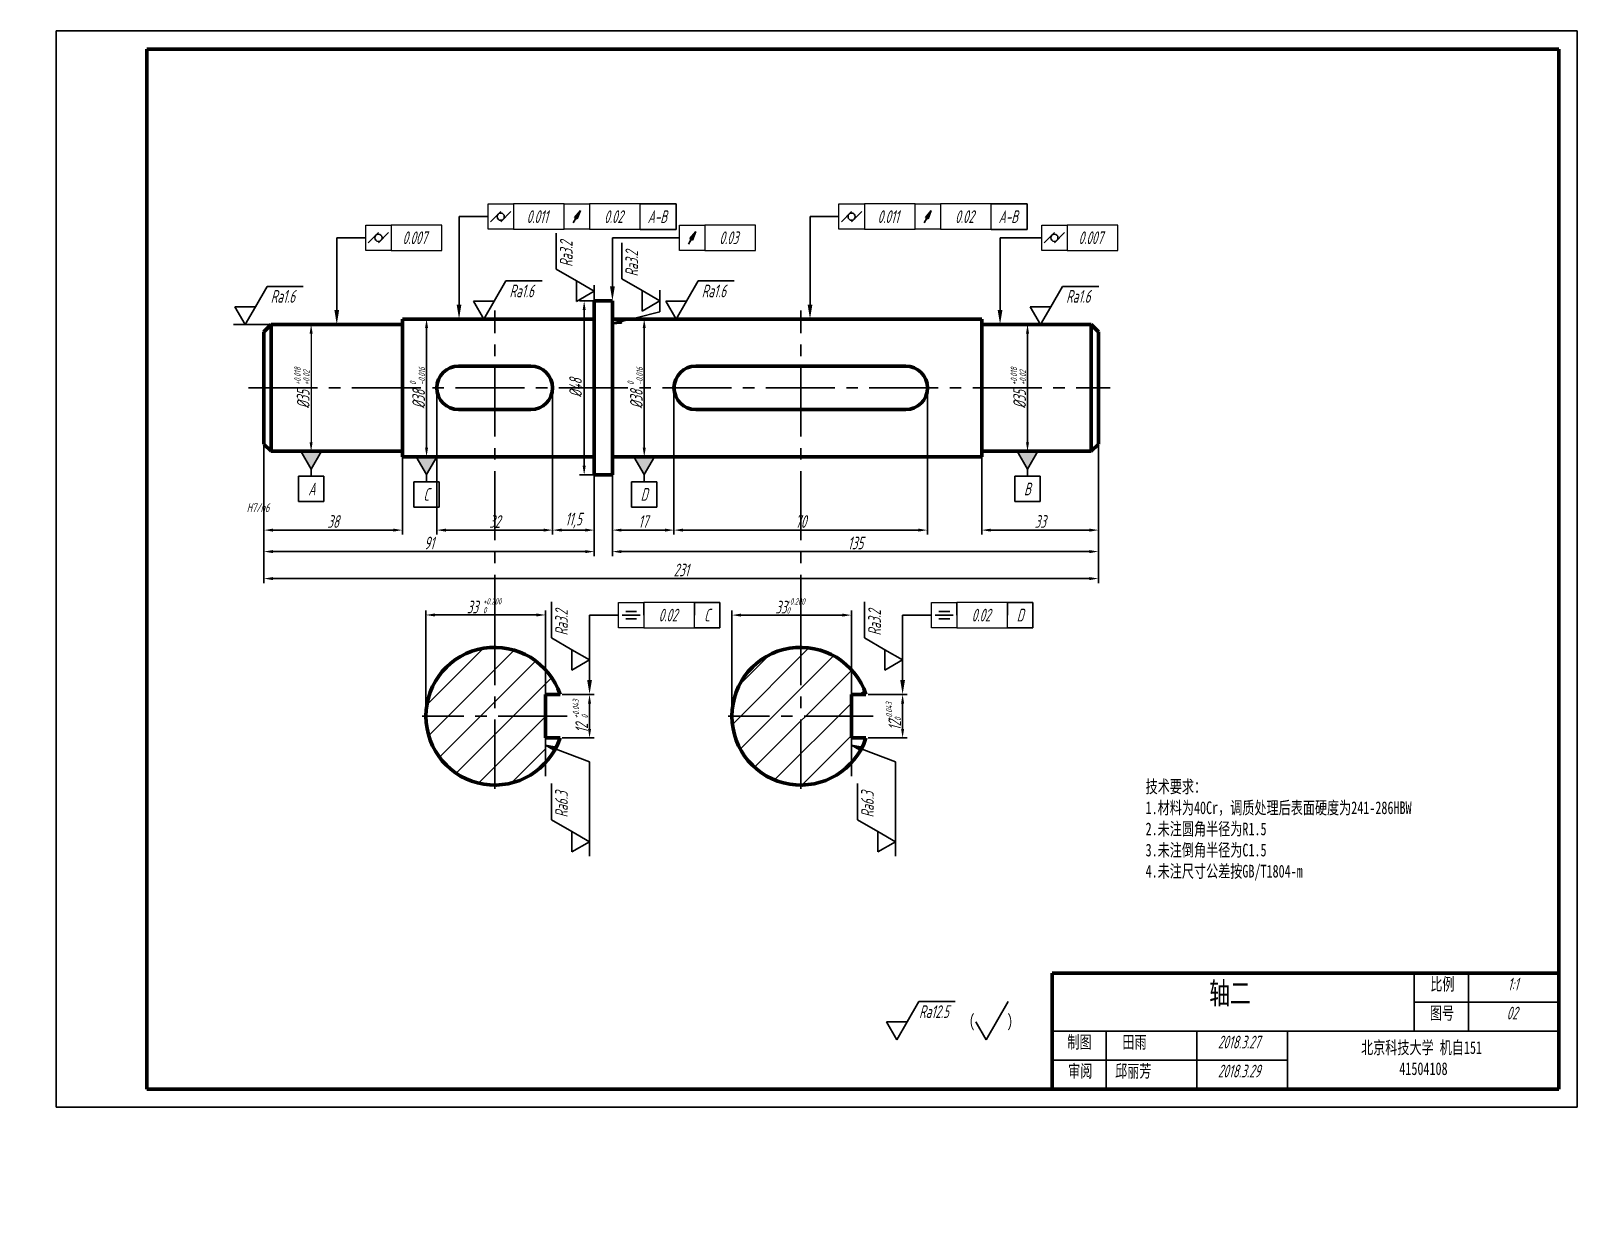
# Model space of a CAD drawing. Header units: millimetres. Extents: x 0 to 4732, y -441 to 1125.
# Drawn here: x 1918.9 to 2345.9, y 672.5 to 1002.3 of the extents above; entities that cross this region are included whole.
import ezdxf
from ezdxf import colors
from ezdxf.entities.mleader import LeaderData, LeaderLine
from ezdxf.math import Vec2, Vec3

# ---------------------------------------------------------------- set-up
doc = ezdxf.new("R2010")
doc.units = ezdxf.units.MM
doc.linetypes.add('CENTER2', pattern=[28.575, 19.05, -3.175, 3.175, -3.175])
for name, color, linetype, lineweight in [('0粗实线', 7, 'Continuous', 70), ('0细实线', 7, 'Continuous', 35), ('中心线', 1, 'CENTER2', 35), ('剖面线', 7, 'Continuous', 35), ('标注', 6, 'Continuous', 35), ('粗实线', 7, 'Continuous', 70), ('细实线', 7, 'Continuous', 35)]:
    doc.layers.add(name, color=color, linetype=linetype, lineweight=lineweight)
doc.layers.add('1剖面线', color=7, linetype='Continuous')
doc.styles.get("Standard").update_dxf_attribs({"font": 'arial.ttf'})
doc.styles.add('数字', font='isocp.shx', dxfattribs={"width": 0.7, "oblique": 15, "height": 3.5})
doc.styles.add('汉字', font='simfang.ttf', dxfattribs={"width": 0.7, "height": 3.5})
doc.dimstyles.new('ISO-25', dxfattribs={"dimtxt": 2.5, "dimasz": 2.5, "dimexe": 1.25, "dimexo": 0.625, "dimtad": 1, "dimtxsty": 'Standard', "dimcen": 2.5, "dimadec": 0, "dimazin": 0, "dimtfac": 1, "dimtmove": 0, "dimatfit": 3, "dimfxl": 1, "dimarcsym": 0})
doc.dimstyles.new('数字标注', dxfattribs={"dimtxt": 3.5, "dimasz": 2.5, "dimexe": 1.25, "dimexo": 0.625, "dimtad": 1, "dimtxsty": '数字', "dimcen": 2.5, "dimadec": 0, "dimazin": 0, "dimtfac": 1, "dimtmove": 0, "dimatfit": 3, "dimfxl": 1, "dimlwd": 35, "dimlwe": 35, "dimarcsym": 0})
pattern_1 = [(45, (-9.3667, 0), (-4.490128, 4.490128), [])]

# ---------------------------------------------------------------- blocks, each defined once
blk = doc.blocks.new('*D2')
at = {"layer": 'Defpoints', "color": 0, "transparency": 16777216}
for p in [(1985.27, 921.3), (1985.27, 886.3), (1996.32, 886.3)]:
    blk.add_point(p, dxfattribs=at)
at = {"layer": '标注', "color": 0, "lineweight": -2, "transparency": 16777216}
for p, q in [((1985.9, 921.3), (1997.57, 921.3)), ((1996.32, 918.8), (1996.32, 888.8)), ((1985.9, 886.3), (1997.57, 886.3))]:
    blk.add_line(p, q, dxfattribs=at)
at = {"layer": '标注', "color": 0, "transparency": 16777216}
for points in [[(1995.9, 918.8), (1996.73, 918.8), (1996.32, 921.3)], [(1995.9, 888.8), (1996.73, 888.8), (1996.32, 886.3)]]:
    blk.add_solid(points, dxfattribs=at)
at = {"layer": '标注', "color": 0, "transparency": 16777216, "insert": (1993.78, 903.8), "char_height": 3.5, "attachment_point": 5, "rotation": 90, "style": '数字'}
blk.add_mtext('%%C35 {\\H0.5x;\\S+0.018^ +0.02;}', dxfattribs=at)
blk = doc.blocks.new('*D3')
at = {"layer": 'Defpoints', "color": 0, "transparency": 16777216}
for p in [(2021.52, 922.8), (2021.52, 884.8), (2028.19, 884.8)]:
    blk.add_point(p, dxfattribs=at)
at = {"layer": '标注', "color": 0, "linetype": 'Continuous', "lineweight": 35, "transparency": 16777216}
for p, q in [((2022.15, 922.8), (2029.44, 922.8)), ((2028.19, 920.3), (2028.19, 887.3)), ((2022.15, 884.8), (2029.44, 884.8))]:
    blk.add_line(p, q, dxfattribs=at)
at = {"layer": '标注', "color": 0, "transparency": 16777216}
for points in [[(2027.78, 920.3), (2028.61, 920.3), (2028.19, 922.8)], [(2027.78, 887.3), (2028.61, 887.3), (2028.19, 884.8)]]:
    blk.add_solid(points, dxfattribs=at)
at = {"layer": '标注', "color": 0, "transparency": 16777216, "insert": (2025.66, 903.8), "char_height": 3.5, "attachment_point": 5, "rotation": 90, "style": '数字'}
blk.add_mtext('%%C38 {\\H0.5x;\\S0^ -0.016;}', dxfattribs=at)
blk = doc.blocks.new('*D4')
at = {"layer": 'Defpoints', "color": 0, "transparency": 16777216}
for p in [(2077.02, 927.8), (2071.72, 879.8), (2077.02, 879.8)]:
    blk.add_point(p, dxfattribs=at)
at = {"layer": '标注', "color": 0, "linetype": 'Continuous', "lineweight": 35, "transparency": 16777216}
for p, q in [((2076.4, 927.8), (2070.47, 927.8)), ((2071.72, 925.3), (2071.72, 882.3)), ((2076.4, 879.8), (2070.47, 879.8))]:
    blk.add_line(p, q, dxfattribs=at)
at = {"layer": '标注', "color": 0, "transparency": 16777216}
for points in [[(2071.3, 925.3), (2072.14, 925.3), (2071.72, 927.8)], [(2071.3, 882.3), (2072.14, 882.3), (2071.72, 879.8)]]:
    blk.add_solid(points, dxfattribs=at)
at = {"layer": '标注', "color": 0, "transparency": 16777216, "insert": (2069.34, 903.8), "char_height": 3.5, "attachment_point": 5, "rotation": 90, "style": '数字'}
blk.add_mtext('%%C48', dxfattribs=at)
blk = doc.blocks.new('*D5')
at = {"layer": 'Defpoints', "color": 0, "transparency": 16777216}
for p in [(2088.31, 922.8), (2088.31, 884.8), (2088.31, 884.8)]:
    blk.add_point(p, dxfattribs=at)
at = {"layer": '标注', "color": 0, "linetype": 'Continuous', "lineweight": 35, "transparency": 16777216}
for p, q in [((2087.69, 922.8), (2087.06, 922.8)), ((2088.31, 920.3), (2088.31, 887.3)), ((2087.69, 884.8), (2087.06, 884.8))]:
    blk.add_line(p, q, dxfattribs=at)
at = {"layer": '标注', "color": 0, "transparency": 16777216}
for points in [[(2087.89, 920.3), (2088.73, 920.3), (2088.31, 922.8)], [(2087.89, 887.3), (2088.73, 887.3), (2088.31, 884.8)]]:
    blk.add_solid(points, dxfattribs=at)
at = {"layer": '标注', "color": 0, "transparency": 16777216, "insert": (2085.78, 903.8), "char_height": 3.5, "attachment_point": 5, "rotation": 90, "style": '数字'}
blk.add_mtext('%%C38 {\\H0.5x;\\S0^ -0.016;}', dxfattribs=at)
blk = doc.blocks.new('*D6')
at = {"layer": 'Defpoints', "color": 0, "transparency": 16777216}
for p in [(2194.15, 921.3), (2194.15, 886.3), (2194.15, 886.3)]:
    blk.add_point(p, dxfattribs=at)
at = {"layer": '标注', "color": 0, "linetype": 'Continuous', "lineweight": 35, "transparency": 16777216}
for p, q in [((2193.53, 921.3), (2192.9, 921.3)), ((2194.15, 918.8), (2194.15, 888.8)), ((2193.53, 886.3), (2192.9, 886.3))]:
    blk.add_line(p, q, dxfattribs=at)
at = {"layer": '标注', "color": 0, "transparency": 16777216}
for points in [[(2193.74, 918.8), (2194.57, 918.8), (2194.15, 921.3)], [(2193.74, 888.8), (2194.57, 888.8), (2194.15, 886.3)]]:
    blk.add_solid(points, dxfattribs=at)
at = {"layer": '标注', "color": 0, "transparency": 16777216, "insert": (2191.62, 903.8), "char_height": 3.5, "attachment_point": 5, "rotation": 90, "style": '数字'}
blk.add_mtext('%%C35 {\\H0.5x;\\S+0.018^ +0.02;}', dxfattribs=at)
blk = doc.blocks.new('*D7')
at = {"layer": 'Defpoints', "color": 0, "transparency": 16777216}
for p in [(1983.27, 888.3), (2074.52, 888.3), (2074.52, 858.62)]:
    blk.add_point(p, dxfattribs=at)
at = {"layer": '标注', "color": 0, "linetype": 'Continuous', "lineweight": 35, "transparency": 16777216}
for p, q in [((1983.27, 887.68), (1983.27, 857.37)), ((2074.52, 887.68), (2074.52, 857.37)), ((1985.77, 858.62), (2072.02, 858.62))]:
    blk.add_line(p, q, dxfattribs=at)
at = {"layer": '标注', "color": 0, "transparency": 16777216}
for points in [[(1985.77, 859.04), (1985.77, 858.2), (1983.27, 858.62)], [(2072.02, 859.04), (2072.02, 858.2), (2074.52, 858.62)]]:
    blk.add_solid(points, dxfattribs=at)
at = {"layer": '标注', "color": 0, "transparency": 16777216, "insert": (2028.9, 860.99), "char_height": 3.5, "attachment_point": 5, "style": '数字'}
blk.add_mtext('91', dxfattribs=at)
blk = doc.blocks.new('*D8')
at = {"layer": 'Defpoints', "color": 0, "transparency": 16777216}
for p in [(1983.27, 888.3), (2021.52, 888.3), (2021.52, 864.55)]:
    blk.add_point(p, dxfattribs=at)
at = {"layer": '标注', "color": 0, "linetype": 'Continuous', "lineweight": 35, "transparency": 16777216}
for p, q in [((1983.27, 887.68), (1983.27, 863.3)), ((2021.52, 887.68), (2021.52, 863.3)), ((1985.77, 864.55), (2019.02, 864.55))]:
    blk.add_line(p, q, dxfattribs=at)
at = {"layer": '标注', "color": 0, "transparency": 16777216}
for points in [[(1985.77, 864.96), (1985.77, 864.13), (1983.27, 864.55)], [(2019.02, 864.96), (2019.02, 864.13), (2021.52, 864.55)]]:
    blk.add_solid(points, dxfattribs=at)
at = {"layer": '标注', "color": 0, "transparency": 16777216, "insert": (2002.4, 866.92), "char_height": 3.5, "attachment_point": 5, "style": '数字'}
blk.add_mtext('38', dxfattribs=at)
blk = doc.blocks.new('*D9')
at = {"layer": 'Defpoints', "color": 0, "transparency": 16777216}
for p in [(2079.52, 888.3), (2213.77, 888.3), (2079.52, 858.62)]:
    blk.add_point(p, dxfattribs=at)
at = {"layer": '标注', "color": 0, "linetype": 'Continuous', "lineweight": 35, "transparency": 16777216}
for p, q in [((2079.52, 887.68), (2079.52, 857.37)), ((2213.77, 887.68), (2213.77, 857.37)), ((2211.27, 858.62), (2082.02, 858.62))]:
    blk.add_line(p, q, dxfattribs=at)
at = {"layer": '标注', "color": 0, "transparency": 16777216}
for points in [[(2082.02, 859.04), (2082.02, 858.2), (2079.52, 858.62)], [(2211.27, 859.04), (2211.27, 858.2), (2213.77, 858.62)]]:
    blk.add_solid(points, dxfattribs=at)
at = {"layer": '标注', "color": 0, "transparency": 16777216, "insert": (2146.65, 860.99), "char_height": 3.5, "attachment_point": 5, "style": '数字'}
blk.add_mtext('135', dxfattribs=at)
blk = doc.blocks.new('*D10')
at = {"layer": 'Defpoints', "color": 0, "transparency": 16777216}
for p in [(2181.52, 888.3), (2213.77, 888.3), (2181.52, 864.55)]:
    blk.add_point(p, dxfattribs=at)
at = {"layer": '标注', "color": 0, "linetype": 'Continuous', "lineweight": 35, "transparency": 16777216}
for p, q in [((2181.52, 887.68), (2181.52, 863.3)), ((2213.77, 887.68), (2213.77, 863.3)), ((2211.27, 864.55), (2184.02, 864.55))]:
    blk.add_line(p, q, dxfattribs=at)
at = {"layer": '标注', "color": 0, "transparency": 16777216}
for points in [[(2184.02, 864.96), (2184.02, 864.13), (2181.52, 864.55)], [(2211.27, 864.96), (2211.27, 864.13), (2213.77, 864.55)]]:
    blk.add_solid(points, dxfattribs=at)
at = {"layer": '标注', "color": 0, "transparency": 16777216, "insert": (2197.65, 866.92), "char_height": 3.5, "attachment_point": 5, "style": '数字'}
blk.add_mtext('33', dxfattribs=at)
blk = doc.blocks.new('*D11')
at = {"layer": 'Defpoints', "color": 0, "transparency": 16777216}
for p in [(2028.02, 841.13), (2028.02, 813.19), (2061.02, 813.19)]:
    blk.add_point(p, dxfattribs=at)
at = {"layer": '标注', "color": 0, "linetype": 'Continuous', "lineweight": 35, "transparency": 16777216}
for p, q in [((2028.02, 813.82), (2028.02, 842.38)), ((2061.02, 813.82), (2061.02, 842.38)), ((2058.52, 841.13), (2030.52, 841.13))]:
    blk.add_line(p, q, dxfattribs=at)
at = {"layer": '标注', "color": 0, "transparency": 16777216}
for points in [[(2030.52, 841.55), (2030.52, 840.71), (2028.02, 841.13)], [(2058.52, 841.55), (2058.52, 840.71), (2061.02, 841.13)]]:
    blk.add_solid(points, dxfattribs=at)
at = {"layer": '标注', "color": 0, "transparency": 16777216, "insert": (2044.52, 843.67), "char_height": 3.5, "attachment_point": 5, "style": '数字'}
blk.add_mtext('33 {\\H0.5x;\\S+0.200 ^ 0;}', dxfattribs=at)
blk = doc.blocks.new('*D12')
at = {"layer": 'Defpoints', "color": 0, "transparency": 16777216}
for p in [(2065.05, 819.19), (2065.05, 807.19), (2073.21, 807.19)]:
    blk.add_point(p, dxfattribs=at)
at = {"layer": '标注', "color": 0, "linetype": 'Continuous', "lineweight": 35, "transparency": 16777216}
for p, q in [((2065.67, 819.19), (2074.46, 819.19)), ((2073.21, 816.69), (2073.21, 809.69)), ((2065.67, 807.19), (2074.46, 807.19))]:
    blk.add_line(p, q, dxfattribs=at)
at = {"layer": '标注', "color": 0, "transparency": 16777216}
for points in [[(2072.79, 816.69), (2073.62, 816.69), (2073.21, 819.19)], [(2072.79, 809.69), (2073.62, 809.69), (2073.21, 807.19)]]:
    blk.add_solid(points, dxfattribs=at)
at = {"layer": '标注', "color": 0, "transparency": 16777216, "insert": (2070.68, 813.19), "char_height": 3.5, "attachment_point": 5, "rotation": 90, "style": '数字'}
blk.add_mtext('12 {\\H0.5x;\\S+0.043^ 0;}', dxfattribs=at)
blk = doc.blocks.new('*D13')
at = {"layer": 'Defpoints', "color": 0, "transparency": 16777216}
for p in [(2112.52, 841.09), (2112.52, 813.19), (2145.52, 813.19)]:
    blk.add_point(p, dxfattribs=at)
at = {"layer": '标注', "color": 0, "linetype": 'Continuous', "lineweight": 35, "transparency": 16777216}
for p, q in [((2112.52, 813.82), (2112.52, 842.34)), ((2145.52, 813.82), (2145.52, 842.34)), ((2143.02, 841.09), (2115.02, 841.09))]:
    blk.add_line(p, q, dxfattribs=at)
at = {"layer": '标注', "color": 0, "transparency": 16777216}
for points in [[(2115.02, 841.51), (2115.02, 840.68), (2112.52, 841.09)], [(2143.02, 841.51), (2143.02, 840.68), (2145.52, 841.09)]]:
    blk.add_solid(points, dxfattribs=at)
at = {"layer": '标注', "color": 0, "transparency": 16777216, "insert": (2129.02, 843.63), "char_height": 3.5, "attachment_point": 5, "style": '数字'}
blk.add_mtext('33{\\H0.5x;\\S+0.200 ^ 0;}', dxfattribs=at)
blk = doc.blocks.new('*D14')
at = {"layer": 'Defpoints', "color": 0, "transparency": 16777216}
for p in [(2149.55, 819.19), (2149.55, 807.19), (2159.66, 807.19)]:
    blk.add_point(p, dxfattribs=at)
at = {"layer": '标注', "color": 0, "linetype": 'Continuous', "lineweight": 35, "transparency": 16777216}
for p, q in [((2150.17, 819.19), (2160.91, 819.19)), ((2159.66, 816.69), (2159.66, 809.69)), ((2150.17, 807.19), (2160.91, 807.19))]:
    blk.add_line(p, q, dxfattribs=at)
at = {"layer": '标注', "color": 0, "transparency": 16777216}
for points in [[(2159.24, 816.69), (2160.08, 816.69), (2159.66, 819.19)], [(2159.24, 809.69), (2160.08, 809.69), (2159.66, 807.19)]]:
    blk.add_solid(points, dxfattribs=at)
at = {"layer": '标注', "color": 0, "transparency": 16777216, "insert": (2157.13, 813.19), "char_height": 3.5, "attachment_point": 5, "rotation": 90, "style": '数字'}
blk.add_mtext('12{\\H0.5x;\\S+0.043^ 0;}', dxfattribs=at)
blk = doc.blocks.new('几何公差')
at = {"transparency": 16777216}
for p, q in [((8.71, 4.83), (8.71, 11.83)), ((8.71, 11.83), (15.71, 11.83)), ((15.71, 11.83), (15.71, 4.83)), ((29.71, 11.83), (15.71, 11.83)), ((29.71, 4.83), (29.71, 11.83)), ((15.71, 4.83), (8.71, 4.83)), ((15.71, 4.83), (29.71, 4.83))]:
    blk.add_line(p, q, dxfattribs=at)
blk = doc.blocks.new('跳动箭头')
at = {"layer": '标注'}
h = blk.add_hatch(color=256, dxfattribs=at)
h.dxf.hatch_style = 1
h.paths.add_polyline_path([(0, 0), (-1.61, -1.96), (-0.89, -2.37)])
for p, q in [((0, 0), (-1.61, -1.96)), ((-0.89, -2.37), (0, 0)), ((-1.25, -2.17), (-2, -3.46)), ((-1.61, -1.96), (-0.89, -2.37))]:
    blk.add_line(p, q, dxfattribs=at)
blk = doc.blocks.new('*D22')
at = {"layer": 'Defpoints', "color": 0, "transparency": 16777216}
for p in [(1983.27, 888.3), (2213.77, 888.3), (2213.77, 851.17)]:
    blk.add_point(p, dxfattribs=at)
at = {"layer": '标注', "color": 0, "linetype": 'Continuous', "lineweight": 35, "transparency": 16777216}
for p, q in [((1983.27, 887.68), (1983.27, 849.92)), ((2213.77, 887.68), (2213.77, 849.92)), ((1985.77, 851.17), (2211.27, 851.17))]:
    blk.add_line(p, q, dxfattribs=at)
at = {"layer": '标注', "color": 0, "transparency": 16777216}
for points in [[(1985.77, 851.59), (1985.77, 850.75), (1983.27, 851.17)], [(2211.27, 851.59), (2211.27, 850.75), (2213.77, 851.17)]]:
    blk.add_solid(points, dxfattribs=at)
at = {"layer": '标注', "color": 0, "transparency": 16777216, "insert": (2098.52, 853.54), "char_height": 3.5, "attachment_point": 5, "style": '数字'}
blk.add_mtext('231', dxfattribs=at)
blk = doc.blocks.new('*D23')
at = {"layer": 'Defpoints', "color": 0, "transparency": 16777216}
for p in [(2031.02, 903.8), (2063.02, 903.8), (2063.02, 864.55)]:
    blk.add_point(p, dxfattribs=at)
at = {"layer": '标注', "color": 0, "linetype": 'Continuous', "lineweight": 35, "transparency": 16777216}
for p, q in [((2031.02, 903.18), (2031.02, 863.3)), ((2063.02, 903.18), (2063.02, 863.3)), ((2033.52, 864.55), (2060.52, 864.55))]:
    blk.add_line(p, q, dxfattribs=at)
at = {"layer": '标注', "color": 0, "transparency": 16777216}
for points in [[(2033.52, 864.96), (2033.52, 864.13), (2031.02, 864.55)], [(2060.52, 864.96), (2060.52, 864.13), (2063.02, 864.55)]]:
    blk.add_solid(points, dxfattribs=at)
at = {"layer": '标注', "color": 0, "transparency": 16777216, "insert": (2047.02, 866.92), "char_height": 3.5, "attachment_point": 5, "style": '数字'}
blk.add_mtext('32', dxfattribs=at)
blk = doc.blocks.new('*D24')
at = {"layer": 'Defpoints', "color": 0, "transparency": 16777216}
for p in [(2063.02, 903.8), (2074.52, 903.8), (2074.52, 864.55)]:
    blk.add_point(p, dxfattribs=at)
at = {"layer": '标注', "color": 0, "linetype": 'Continuous', "lineweight": 35, "transparency": 16777216}
for p, q in [((2063.02, 903.18), (2063.02, 863.3)), ((2074.52, 903.18), (2074.52, 863.3)), ((2065.52, 864.55), (2072.02, 864.55))]:
    blk.add_line(p, q, dxfattribs=at)
at = {"layer": '标注', "color": 0, "transparency": 16777216}
for points in [[(2065.52, 864.96), (2065.52, 864.13), (2063.02, 864.55)], [(2072.02, 864.96), (2072.02, 864.13), (2074.52, 864.55)]]:
    blk.add_solid(points, dxfattribs=at)
at = {"layer": '标注', "color": 0, "transparency": 16777216, "insert": (2068.77, 867.18), "char_height": 3.5, "attachment_point": 5, "style": '数字'}
blk.add_mtext('11,5', dxfattribs=at)
blk = doc.blocks.new('*D25')
at = {"layer": 'Defpoints', "color": 0, "transparency": 16777216}
for p in [(2096.52, 903.8), (2166.52, 903.8), (2166.52, 864.55)]:
    blk.add_point(p, dxfattribs=at)
at = {"layer": '标注', "color": 0, "linetype": 'Continuous', "lineweight": 35, "transparency": 16777216}
for p, q in [((2096.52, 903.18), (2096.52, 863.3)), ((2166.52, 903.18), (2166.52, 863.3)), ((2099.02, 864.55), (2164.02, 864.55))]:
    blk.add_line(p, q, dxfattribs=at)
at = {"layer": '标注', "color": 0, "transparency": 16777216}
for points in [[(2099.02, 864.96), (2099.02, 864.13), (2096.52, 864.55)], [(2164.02, 864.96), (2164.02, 864.13), (2166.52, 864.55)]]:
    blk.add_solid(points, dxfattribs=at)
at = {"layer": '标注', "color": 0, "transparency": 16777216, "insert": (2131.52, 866.92), "char_height": 3.5, "attachment_point": 5, "style": '数字'}
blk.add_mtext('70', dxfattribs=at)
blk = doc.blocks.new('*D26')
at = {"layer": 'Defpoints', "color": 0, "transparency": 16777216}
for p in [(2079.52, 903.8), (2096.52, 903.8), (2096.52, 864.55)]:
    blk.add_point(p, dxfattribs=at)
at = {"layer": '标注', "color": 0, "linetype": 'Continuous', "lineweight": 35, "transparency": 16777216}
for p, q in [((2079.52, 903.18), (2079.52, 863.3)), ((2096.52, 903.18), (2096.52, 863.3)), ((2082.02, 864.55), (2094.02, 864.55))]:
    blk.add_line(p, q, dxfattribs=at)
at = {"layer": '标注', "color": 0, "transparency": 16777216}
for points in [[(2082.02, 864.96), (2082.02, 864.13), (2079.52, 864.55)], [(2094.02, 864.96), (2094.02, 864.13), (2096.52, 864.55)]]:
    blk.add_solid(points, dxfattribs=at)
at = {"layer": '标注', "color": 0, "transparency": 16777216, "insert": (2088.02, 866.92), "char_height": 3.5, "attachment_point": 5, "style": '数字'}
blk.add_mtext('17', dxfattribs=at)
blk = doc.blocks.new('去除表面的粗糙度')
at = {"layer": '标注'}
for p, q in [((6.06, 10.5), (2.83, 4.9)), ((0, 0), (-2.83, 4.9)), ((-2.83, 4.9), (0, 4.9)), ((0, 0), (2.83, 4.9)), ((2.83, 4.9), (0, 4.9))]:
    blk.add_line(p, q, dxfattribs=at)
blk = doc.blocks.new('箭头')
at = {"layer": '标注'}
h = blk.add_hatch(color=256, dxfattribs=at)
h.dxf.hatch_style = 1
h.paths.add_polyline_path([(0, 0), (-0.42, -2.5), (0.42, -2.5)])
for p, q in [((0, 0), (-0.42, -2.5)), ((0.42, -2.5), (0, 0)), ((-0.42, -2.5), (0.42, -2.5))]:
    blk.add_line(p, q, dxfattribs=at)

msp = doc.modelspace()

# ---------------------------------------------------------------- hatches: boundary and pattern name
at = {"layer": '剖面线'}
h = msp.add_hatch(dxfattribs=at)
h.set_pattern_fill('ANSI31', color=256, scale=2)
h.set_pattern_definition(pattern_1)
h.paths.add_polyline_path([(2047.021, 832.191, 0.4142136), (2028.021, 813.191), (2047.021, 813.191)])
h.paths.add_polyline_path([(2047.021, 832.191), (2047.021, 813.191), (2061.021, 813.191), (2061.021, 819.191), (2065.048, 819.191, 0.3229503)])
h.paths.add_polyline_path([(2061.021, 807.191), (2061.021, 813.191), (2047.021, 813.191), (2047.021, 794.191, 0.2101093), (2061.021, 800.346)])
h.paths.add_polyline_path([(2047.021, 813.191), (2028.021, 813.191, 0.4142136), (2047.021, 794.191)])
h = msp.add_hatch(dxfattribs=at)
h.set_pattern_fill('ANSI31', color=256, scale=2)
h.set_pattern_definition(pattern_1)
h.paths.add_polyline_path([(2131.521, 832.191, 0.4142136), (2112.521, 813.191), (2131.521, 813.191)])
h.paths.add_polyline_path([(2145.521, 819.191), (2149.548, 819.191, 0.3229503), (2131.521, 832.191), (2131.521, 813.191), (2145.521, 813.191)])
h.paths.add_polyline_path([(2145.521, 807.191), (2145.521, 813.191), (2131.521, 813.191), (2131.521, 794.191, 0.2101093), (2145.521, 800.346)])
h.paths.add_polyline_path([(2131.521, 813.191), (2112.521, 813.191, 0.4142136), (2131.521, 794.191)])
at = {"layer": '标注'}
h = msp.add_hatch(color=256, dxfattribs=at)
h.dxf.hatch_style = 1
h.paths.add_polyline_path([(1996.317, 881.404), (1993.488, 886.304), (1999.146, 886.304)])
h = msp.add_hatch(color=256, dxfattribs=at)
h.dxf.hatch_style = 1
h.paths.add_polyline_path([(2028.193, 879.904), (2025.364, 884.804), (2031.022, 884.804)])
h = msp.add_hatch(color=256, dxfattribs=at)
h.dxf.hatch_style = 1
h.paths.add_polyline_path([(2088.311, 879.904), (2085.482, 884.804), (2091.14, 884.804)])
h = msp.add_hatch(color=256, dxfattribs=at)
h.dxf.hatch_style = 1
h.paths.add_polyline_path([(2194.154, 881.404), (2191.325, 886.304), (2196.983, 886.304)])

# ---------------------------------------------------------------- linework, layer by layer
at = {"layer": '0粗实线'}
for p, q in [((2340.921, 997.308), (1950.921, 997.308)), ((1950.921, 997.308), (1950.921, 710.308)), ((2340.921, 710.308), (2340.921, 997.308)), ((1950.921, 710.308), (2340.921, 710.308))]:
    msp.add_line(p, q, dxfattribs=at)
at = {"layer": '0细实线'}
for p, q in [((2345.921, 1002.308), (1925.921, 1002.308)), ((1925.921, 1002.308), (1925.921, 705.308)), ((2345.921, 705.308), (2345.921, 1002.308)), ((1925.921, 705.308), (2345.921, 705.308))]:
    msp.add_line(p, q, dxfattribs=at)
at = {"layer": '中心线'}
for p, q in [((2047.021, 833.191), (2047.021, 925.191)), ((2131.521, 833.191), (2131.521, 925.191)), ((1979.021, 903.804), (2217.021, 903.804)), ((2047.021, 793.191), (2047.021, 833.191)), ((2131.521, 793.191), (2131.521, 833.191)), ((2067.021, 813.191), (2027.021, 813.191)), ((2151.521, 813.191), (2111.521, 813.191))]:
    msp.add_line(p, q, dxfattribs=at)
at = {"layer": '标注'}
for p, q in [((2048.665, 952.467), (2045.837, 949.638)), ((2048.665, 949.638), (2051.494, 952.467)), ((2070.665, 952.785), (2068.665, 949.321)), ((2087.165, 954.553), (2097.165, 954.553)), ((2097.165, 954.553), (2097.165, 947.553)), ((2145.588, 952.467), (2142.76, 949.638)), ((2145.588, 949.638), (2148.417, 952.467)), ((2167.588, 952.785), (2165.588, 949.321)), ((2184.088, 954.553), (2194.088, 954.553)), ((2194.088, 954.553), (2194.088, 947.553)), ((2014.896, 946.651), (2012.067, 943.822)), ((2014.896, 943.822), (2017.724, 946.651)), ((2064.021, 936.539), (2064.021, 946.539)), ((2082.114, 933.866), (2082.114, 943.866)), ((2097.165, 947.553), (2087.165, 947.553)), ((2102.522, 946.968), (2100.522, 943.504)), ((2194.088, 947.553), (2184.088, 947.553)), ((2201.569, 946.651), (2198.741, 943.822)), ((2201.569, 943.822), (2204.398, 946.651)), ((1984.158, 931.804), (1994.158, 931.804)), ((2050.093, 933.304), (2060.093, 933.304)), ((2074.521, 927.804), (2074.521, 932.182)), ((2103.187, 933.304), (2113.187, 933.304)), ((2203.819, 931.804), (2213.819, 931.804)), ((2092.614, 930.804), (2092.614, 924.804)), ((2092.614, 924.804), (2079.521, 921.472)), ((1985.271, 921.304), (1974.886, 921.304)), ((1993.488, 886.304), (1996.317, 881.404)), ((1993.488, 886.304), (1999.146, 886.304)), ((1996.317, 881.404), (1999.146, 886.304)), ((2025.364, 884.804), (2028.193, 879.904)), ((2025.364, 884.804), (2031.022, 884.804)), ((2028.193, 879.904), (2031.022, 884.804)), ((2085.482, 884.804), (2088.311, 879.904)), ((2085.482, 884.804), (2091.14, 884.804)), ((2088.311, 879.904), (2091.14, 884.804)), ((2191.325, 886.304), (2194.154, 881.404)), ((2191.325, 886.304), (2196.983, 886.304)), ((2194.154, 881.404), (2196.983, 886.304)), ((1996.317, 881.404), (1996.317, 879.404)), ((2028.193, 879.904), (2028.193, 877.904)), ((2088.311, 879.904), (2088.311, 877.904)), ((2194.154, 881.404), (2194.154, 879.404)), ((1992.817, 872.404), (1992.817, 879.404)), ((1992.817, 879.404), (1996.317, 879.404)), ((1992.817, 879.404), (1992.817, 875.904)), ((1996.317, 879.404), (1999.817, 879.404)), ((1999.817, 879.404), (1999.817, 872.404)), ((2024.693, 870.904), (2024.693, 877.904)), ((2024.693, 877.904), (2028.193, 877.904)), ((2024.693, 877.904), (2024.693, 874.404)), ((2028.193, 877.904), (2031.693, 877.904)), ((2031.693, 877.904), (2031.693, 870.904)), ((2084.811, 870.904), (2084.811, 877.904)), ((2084.811, 877.904), (2088.311, 877.904)), ((2084.811, 877.904), (2084.811, 874.404)), ((2088.311, 877.904), (2091.811, 877.904)), ((2091.811, 877.904), (2091.811, 870.904)), ((2190.654, 872.404), (2190.654, 879.404)), ((2190.654, 879.404), (2194.154, 879.404)), ((2190.654, 879.404), (2190.654, 875.904)), ((2194.154, 879.404), (2197.654, 879.404)), ((2197.654, 879.404), (2197.654, 872.404)), ((1999.817, 872.404), (1992.817, 872.404)), ((2197.654, 872.404), (2190.654, 872.404)), ((2031.693, 870.904), (2024.693, 870.904)), ((2091.811, 870.904), (2084.811, 870.904)), ((2062.707, 834.781), (2062.707, 844.781)), ((2084.707, 842.094), (2083.207, 842.094)), ((2084.707, 842.094), (2086.207, 842.094)), ((2088.207, 844.594), (2088.207, 841.094)), ((2102.207, 844.594), (2102.207, 841.094)), ((2102.207, 844.594), (2109.207, 844.594)), ((2109.207, 844.594), (2109.207, 837.594)), ((2149.161, 834.781), (2149.161, 844.781)), ((2171.161, 842.094), (2169.661, 842.094)), ((2171.161, 842.094), (2172.661, 842.094)), ((2174.661, 844.594), (2174.661, 841.094)), ((2188.661, 844.594), (2188.661, 841.094)), ((2188.661, 844.594), (2195.661, 844.594)), ((2195.661, 844.594), (2195.661, 837.594)), ((2082.207, 841.094), (2087.207, 841.094)), ((2084.707, 840.094), (2083.207, 840.094)), ((2084.707, 840.094), (2086.207, 840.094)), ((2109.207, 837.594), (2102.207, 837.594)), ((2168.661, 841.094), (2173.661, 841.094)), ((2171.161, 840.094), (2169.661, 840.094)), ((2171.161, 840.094), (2172.661, 840.094)), ((2195.661, 837.594), (2188.661, 837.594)), ((2061.021, 807.191), (2061.021, 796.688)), ((2145.521, 807.191), (2145.521, 796.688)), ((2073.207, 800.591), (2061.021, 805.159)), ((2157.707, 800.591), (2145.521, 805.159)), ((2073.207, 774.591), (2073.207, 800.591)), ((2157.707, 774.591), (2157.707, 800.591)), ((2062.707, 784.608), (2062.707, 794.608)), ((2147.207, 784.608), (2147.207, 794.608)), ((2164.136, 734.418), (2174.136, 734.418)), ((2182.731, 723.918), (2188.793, 734.418)), ((2179.902, 728.818), (2182.731, 723.918))]:
    msp.add_line(p, q, dxfattribs=at)
for centre in [(2048.665, 951.053), (2145.588, 951.053), (2014.896, 945.236), (2201.569, 945.236)]:
    msp.add_circle(centre, 1, dxfattribs=at)
at = {"layer": '粗实线'}
for p, q in [((2074.521, 927.804), (2079.521, 927.804)), ((2021.521, 903.804), (2021.521, 922.804)), ((2021.521, 922.804), (2074.521, 922.804)), ((2079.521, 922.804), (2181.521, 922.804)), ((2181.521, 922.804), (2181.521, 903.804)), ((1985.271, 921.304), (2021.521, 921.304)), ((2181.521, 903.804), (2181.521, 921.304)), ((2181.521, 921.304), (2211.771, 921.304)), ((2213.771, 919.304), (2213.771, 903.804)), ((2047.021, 909.804), (2037.021, 909.804)), ((2057.021, 909.804), (2047.021, 909.804)), ((2131.521, 909.804), (2102.521, 909.804)), ((2160.521, 909.804), (2131.521, 909.804)), ((2021.521, 903.804), (2021.521, 884.804)), ((2181.521, 884.804), (2181.521, 903.804)), ((2181.521, 903.804), (2181.521, 886.304)), ((2213.771, 888.304), (2213.771, 903.804)), ((2037.021, 897.804), (2057.021, 897.804)), ((2102.521, 897.804), (2160.521, 897.804)), ((1985.271, 886.304), (2021.521, 886.304)), ((2021.521, 884.804), (2074.521, 884.804)), ((2079.521, 884.804), (2181.521, 884.804)), ((2181.521, 886.304), (2211.771, 886.304)), ((2061.021, 813.191), (2061.021, 819.191)), ((2061.021, 819.191), (2065.048, 819.191)), ((2145.521, 813.191), (2145.521, 819.191)), ((2145.521, 819.191), (2149.548, 819.191)), ((2061.021, 813.191), (2061.021, 807.191)), ((2145.521, 813.191), (2145.521, 807.191)), ((2061.021, 807.191), (2065.048, 807.191)), ((2145.521, 807.191), (2149.548, 807.191))]:
    msp.add_line(p, q, dxfattribs=at)
at = {"layer": '粗实线', "lineweight": 70}
for p, q in [((2074.521, 927.804), (2074.521, 903.804)), ((2079.521, 903.804), (2079.521, 927.804)), ((1983.271, 919.304), (1985.271, 921.304)), ((1983.271, 888.304), (1983.271, 919.304)), ((1985.271, 921.304), (1985.271, 903.804)), ((2213.771, 919.304), (2211.771, 921.304)), ((2211.771, 921.304), (2211.771, 903.804)), ((1985.271, 886.304), (1985.271, 903.804)), ((2074.521, 879.804), (2074.521, 903.804)), ((2079.521, 903.804), (2079.521, 879.804)), ((2211.771, 886.304), (2211.771, 903.804)), ((1983.271, 888.304), (1985.271, 886.304)), ((2213.771, 888.304), (2211.771, 886.304)), ((2074.521, 879.804), (2079.521, 879.804))]:
    msp.add_line(p, q, dxfattribs=at)
at = {"layer": '粗实线', "linetype": 'Continuous', "lineweight": 70}
for p, q in [((2200.921, 710.308), (2200.921, 742.308)), ((2200.921, 742.308), (2340.921, 742.308)), ((2200.921, 742.308), (2215.921, 742.308)), ((2215.921, 742.308), (2240.921, 742.308)), ((2240.921, 742.308), (2265.921, 742.308))]:
    msp.add_line(p, q, dxfattribs=at)
at = {"layer": '粗实线', "lineweight": 0}
for p, q in [((2265.921, 742.308), (2280.921, 742.308)), ((2340.921, 742.308), (2315.921, 742.308)), ((2340.921, 742.308), (2340.921, 726.308)), ((2200.921, 726.308), (2200.921, 710.308)), ((2340.921, 710.308), (2200.921, 710.308)), ((2200.921, 710.308), (2215.921, 710.308))]:
    msp.add_line(p, q, dxfattribs=at)
at = {"layer": '粗实线'}
for centre, radius, start, end in [((2037.021, 903.804), 6, 90, 270), ((2057.021, 903.804), 6, 270, 90), ((2102.521, 903.804), 6, 90, 270), ((2160.521, 903.804), 6, 270, 90), ((2047.021, 813.191), 19, 18.40848, 341.59152), ((2131.521, 813.191), 19, 18.40848, 341.59152)]:
    msp.add_arc(centre, radius, start, end, dxfattribs=at)
at = {"layer": '细实线', "linetype": 'Continuous', "lineweight": 35}
for p, q in [((2300.921, 726.308), (2300.921, 742.308)), ((2315.921, 726.308), (2315.921, 742.308)), ((2300.921, 734.308), (2340.921, 734.308)), ((2340.921, 726.308), (2200.921, 726.308)), ((2215.921, 710.308), (2215.921, 726.308)), ((2240.921, 726.308), (2265.921, 726.308)), ((2240.921, 726.308), (2240.921, 710.308)), ((2265.921, 726.308), (2265.921, 710.308)), ((2200.921, 718.308), (2265.921, 718.308))]:
    msp.add_line(p, q, dxfattribs=at)
at = {"layer": '细实线', "lineweight": 0}
for p, q in [((2215.921, 726.308), (2240.921, 726.308)), ((2315.921, 726.308), (2300.921, 726.308)), ((2340.921, 726.308), (2315.921, 726.308))]:
    msp.add_line(p, q, dxfattribs=at)

# ---------------------------------------------------------------- block references
at = {"layer": '标注'}
for name, p in [('跳动箭头', (2070.665, 952.785)), ('跳动箭头', (2167.588, 952.785)), ('跳动箭头', (2102.522, 946.968)), ('去除表面的粗糙度', (1978.095, 921.304)), ('去除表面的粗糙度', (2044.031, 922.804)), ('去除表面的粗糙度', (2097.124, 922.804)), ('去除表面的粗糙度', (2197.757, 921.304)), ('去除表面的粗糙度', (2158.074, 723.918))]:
    msp.add_blockref(name, p, dxfattribs=at)
for name, p, rotation in [('去除表面的粗糙度', (2074.521, 930.477), 90), ('去除表面的粗糙度', (2092.614, 927.804), 90), ('箭头', (2079.521, 921.472), 104), ('去除表面的粗糙度', (2073.207, 828.719), 90), ('去除表面的粗糙度', (2159.661, 828.719), 90), ('箭头', (2061.021, 805.159), 69.9999999999991), ('箭头', (2145.521, 805.159), 69.9999999999991), ('去除表面的粗糙度', (2073.207, 778.546), 90), ('去除表面的粗糙度', (2157.707, 778.546), 90)]:
    msp.add_blockref(name, p, dxfattribs=dict(at, rotation=rotation))

# ---------------------------------------------------------------- texts
at = {"layer": '1剖面线', "char_height": 3.5, "attachment_point": 1, "style": '数字'}
for s, width, insert in [('\\pi10.844;1:1', 24.49297, (2315.921, 741.013)), ('\\pi10.545;02', 24.49297, (2315.921, 733.013)), ('\\pi5.7924;2018.3.27', 24.67886, (2240.921, 725.013)), ('\\pi5.7879;2018.3.29', 24.67886, (2240.921, 717.013))]:
    msp.add_mtext_dynamic_manual_height_columns(s, width=width, gutter_width=17.5, heights=[0], dxfattribs=dict(at, insert=insert))
at = {"layer": '剖面线', "insert": (1978.534, 871.972), "char_height": 2.45, "width": 6.38277, "attachment_point": 1, "style": '数字'}
msp.add_mtext('H7/h6', dxfattribs=at)
at = {"layer": '标注', "char_height": 3.5, "attachment_point": 1}
for s, width, gutter_width, heights, insert, style in [('\\pi3.6605;0.011', 14, 17.5, [3.93], (2052.165, 952.803), '数字'), ('\\pi4.0739;0.02', 14, 17.5, [3.93], (2073.165, 952.803), '数字'), ('\\pi2.0667;A-B', 10, 17.5, [3.93], (2087.165, 952.803), '数字'), ('\\pi3.6605;0.011', 14, 17.5, [3.93], (2149.088, 952.803), '数字'), ('\\pi4.0739;0.02', 14, 17.5, [3.93], (2170.088, 952.803), '数字'), ('\\pi2.0667;A-B', 10, 17.5, [3.93], (2184.088, 952.803), '数字'), ('\\pi3.1705;0.007', 14, 17.5, [3.93], (2018.396, 946.986), '数字'), ('\\pi4.028;0.03', 14, 17.5, [3.93], (2105.022, 946.986), '数字'), ('\\pi3.1705;0.007', 14, 17.5, [3.93], (2205.069, 946.986), '数字'), ('\\pi0.99743;Ra1.6', 9.20891, 17.5, [3.93], (2050.093, 932.304), '数字'), ('\\pi0.99743;Ra1.6', 9.20891, 17.5, [3.93], (2103.187, 932.304), '数字'), ('\\pi0.99743;Ra1.6', 9.20891, 17.5, [3.93], (1984.158, 930.804), '数字'), ('\\pi0.99743;Ra1.6', 9.20891, 17.5, [3.93], (2203.819, 930.804), '数字'), ('\\pi2.7105;A', 7, 17.5, [3.93], (1992.817, 877.654), '数字'), ('\\pi2.6146;C', 7, 17.5, [3.93], (2024.693, 876.154), '数字'), ('\\pi2.498;D', 7, 17.5, [3.93], (2084.811, 876.154), '数字'), ('\\pi2.5267;B', 7, 17.5, [3.93], (2190.654, 877.654), '数字'), ('\\pi4.0739;0.02', 14, 17.5, [3.93], (2088.207, 842.844), '数字'), ('\\pi2.6146;C', 7, 17.5, [3.93], (2102.207, 842.844), '数字'), ('\\pi4.0739;0.02', 14, 17.5, [3.93], (2174.661, 842.844), '数字'), ('\\pi2.498;D', 7, 17.5, [3.93], (2188.661, 842.844), '数字'), ('技术要求：\\P1.材料为40Cr，调质处理后表面硬度为241-286HBW\\P2.未注圆角半径为R1.5\\P3.未注倒角半径为C1.5\\P4.未注尺寸公差按GB/T1804-m', 95.90461, 20, [0], (2226.766, 795.515), '汉字'), ('\\pi0.078684;Ra12.5', 9.20891, 17.5, [3.93], (2164.136, 733.418), '数字'), ('\\pi-10.5,l14,t14;(^I)', 17.19434, 17.5, [0], (2174.478, 730.899), '汉字')]:
    msp.add_mtext_dynamic_manual_height_columns(s, width=width, gutter_width=gutter_width, heights=heights, dxfattribs=dict(at, insert=insert, style=style))
at = {"layer": '标注', "char_height": 3.5, "attachment_point": 1, "rotation": 90, "style": '数字'}
for s, insert in [('\\pi0.67584;Ra3.2', (2065.021, 936.539)), ('\\pi0.67584;Ra3.2', (2083.114, 933.866)), ('\\pi0.67584;Ra3.2', (2063.707, 834.781)), ('\\pi0.67584;Ra3.2', (2150.161, 834.781)), ('\\pi0.62993;Ra6.3', (2063.707, 784.608)), ('\\pi0.62993;Ra6.3', (2148.207, 784.608))]:
    msp.add_mtext_dynamic_manual_height_columns(s, width=9.20891, gutter_width=17.5, heights=[3.93], dxfattribs=dict(at, insert=insert))
at = {"layer": '粗实线', "attachment_point": 1, "style": '汉字'}
for s, width, insert, char_height in [('\\pi16.9;轴二', 45.05516, (2227.431, 739.763), 6), ('\\pi4.462;比例', 15, (2300.921, 741.013), 3.5), ('\\pi4.357;图号', 15, (2300.921, 733.013), 3.5), ('\\pi4.245;制图', 15, (2200.921, 725.013), 3.5), ('\\pi4.434;田雨', 15, (2215.921, 725.013), 3.5), ('\\pi6.1699;北京科技大学 机自151 \\P\\pi16.733;41504108', 47.46576, (2280.097, 723.507), 3.5), ('\\pi4.441;审阅', 15, (2200.921, 717.013), 3.5), ('\\pi2.425;邱丽芳', 15, (2215.921, 717.013), 3.5)]:
    msp.add_mtext_dynamic_manual_height_columns(s, width=width, gutter_width=17.5, heights=[0], dxfattribs=dict(at, insert=insert, char_height=char_height))

# ---------------------------------------------------------------- dimensions: what is measured, and where the dimension line sits
at = {"layer": '标注'}
for base, p1, p2, angle, text, picture, middle in [((2071.72, 879.804), (2077.021, 927.804), (2077.021, 879.804), 90, '%%C<>', '*D4', (2069.345, 903.804)), ((2088.311, 884.804), (2088.311, 922.804), (2088.311, 884.804), 90, '%%C<> {\\H0.5x;\\S0^ -0.016;}', '*D5', (2085.779, 903.804)), ((2194.154, 886.304), (2194.154, 921.304), (2194.154, 886.304), 90, '%%C<> {\\H0.5x;\\S+0.018^ +0.02;}', '*D6', (2191.617, 903.804)), ((2159.661, 807.191), (2149.548, 819.191), (2149.548, 807.191), 270, '<>{\\H0.5x;\\S+0.043^ 0;}', '*D14', (2157.132, 813.191)), ((2073.207, 807.191), (2065.048, 819.191), (2065.048, 807.191), 270, '<> {\\H0.5x;\\S+0.043^ 0;}', '*D12', (2070.678, 813.191))]:
    dim = msp.add_linear_dim(base=base, p1=p1, p2=p2, angle=angle, text=text, dimstyle='数字标注', dxfattribs=at)
    dim.commit()
    dim.dimension.update_dxf_attribs({"geometry": picture, "text_midpoint": middle})
dim = msp.add_linear_dim(base=(2028.193, 884.804), p1=(2021.521, 922.804), p2=(2021.521, 884.804), angle=90, text='%%C<> {\\H0.5x;\\S0^ -0.016;}', dimstyle='数字标注', dxfattribs=at)
dim.commit()
dim.dimension.update_dxf_attribs({"geometry": '*D3', "text_midpoint": (2028.193, 903.804), "dimtype": 160})
dim = msp.add_linear_dim(base=(1996.317, 886.304), p1=(1985.271, 921.304), p2=(1985.271, 886.304), angle=90, text='%%C<> {\\H0.5x;\\S+0.018^ +0.02;}', dimstyle='ISO-25', override={"dimtxsty": '数字'}, dxfattribs=at)
dim.commit()
dim.dimension.update_dxf_attribs({"geometry": '*D2', "text_midpoint": (1996.317, 903.804), "dimtype": 160})
for base, p1, p2, picture, middle in [((2063.021, 864.546), (2031.021, 903.804), (2063.021, 903.804), '*D23', (2047.021, 866.922)), ((2074.521, 864.546), (2063.021, 903.804), (2074.521, 903.804), '*D24', (2068.771, 867.184)), ((2096.521, 864.546), (2079.521, 903.804), (2096.521, 903.804), '*D26', (2088.021, 866.921)), ((2166.521, 864.546), (2096.521, 903.804), (2166.521, 903.804), '*D25', (2131.521, 866.921))]:
    dim = msp.add_linear_dim(base=base, p1=p1, p2=p2, dimstyle='数字标注', dxfattribs=at)
    dim.commit()
    dim.dimension.update_dxf_attribs({"geometry": picture, "text_midpoint": middle})
for base, p2, text, picture, middle in [((2074.521, 858.619), (2074.521, 888.304), '91', '*D7', (2028.896, 858.619)), ((2021.521, 864.546), (2021.521, 888.304), '38', '*D8', (2002.396, 864.546)), ((2213.771, 851.169), (2213.771, 888.304), '231', '*D22', (2098.521, 851.169))]:
    dim = msp.add_linear_dim(base=base, p1=(1983.271, 888.304), p2=p2, text=text, dimstyle='数字标注', dxfattribs=at)
    dim.commit()
    dim.dimension.update_dxf_attribs({"geometry": picture, "text_midpoint": middle, "dimtype": 160})
for base, p1, p2, text, picture, middle in [((2079.521, 858.619), (2213.771, 888.304), (2079.521, 888.304), '135', '*D9', (2146.646, 860.994)), ((2181.521, 864.546), (2213.771, 888.304), (2181.521, 888.304), '33', '*D10', (2197.646, 866.921)), ((2028.021, 841.129), (2061.021, 813.191), (2028.021, 813.191), '<> {\\H0.5x;\\S+0.200 ^ 0;}', '*D11', (2044.521, 843.666)), ((2112.521, 841.094), (2145.521, 813.191), (2112.521, 813.191), '<>{\\H0.5x;\\S+0.200 ^ 0;}', '*D13', (2129.021, 843.63))]:
    dim = msp.add_linear_dim(base=base, p1=p1, p2=p2, text=text, dimstyle='数字标注', dxfattribs=at)
    dim.commit()
    dim.dimension.update_dxf_attribs({"geometry": picture, "text_midpoint": middle})

# ---------------------------------------------------------------- leaders
ml = msp.add_multileader_block('Standard', dxfattribs=at)
ml.set_content('几何公差', color=256)
ml.set_leader_properties(linetype='Continuous', lineweight=35)
ml.build(insert=Vec2(0, 0))
ctx = ml.context
ctx.base_point, ctx.plane_origin = Vec3(2163.088, 951.053), Vec3(2134.088, 927.12)
notes = []
notes.append((ctx, [(0, (0, 0, 0), (0, 0), (1, 0), 1, [])]))
ctx.block.insert = Vec3(2154.381, 942.727)
ml = msp.add_multileader_block('Standard', dxfattribs=at)
ml.set_content('几何公差', color=256)
ml.set_leader_properties(linetype='Continuous', lineweight=35)
ml.build(insert=Vec2(0, 0))
ctx = ml.context
ctx.base_point, ctx.plane_origin = Vec3(2066.165, 951.053), Vec3(2037.165, 927.12)
notes.append((ctx, [(0, (0, 0, 0), (0, 0), (1, 0), 1, [])]))
ctx.block.insert = Vec3(2057.457, 942.727)
ml = msp.add_multileader_block('Standard', dxfattribs=at)
ml.set_content('几何公差', color=256)
ml.set_leader_properties(linetype='Continuous', lineweight=35)
ml.build(insert=Vec2(0, 0))
ctx = ml.context
ctx.base_point, ctx.plane_origin = Vec3(2045.165, 951.053), Vec3(2037.165, 922.804)
notes.append((ctx, [(0, (1, 1, 0), (2037.165, 951.053), (1, 0), 8, [(0, [(2037.165, 922.804)], 0, [])])]))
ctx.block.insert = Vec3(2036.457, 942.727)
ml = msp.add_multileader_block('Standard', dxfattribs=at)
ml.set_content('几何公差', color=256)
ml.set_leader_properties(linetype='Continuous', lineweight=35)
ml.build(insert=Vec2(0, 0))
ctx = ml.context
ctx.base_point, ctx.plane_origin = Vec3(2142.088, 951.053), Vec3(2134.088, 922.804)
notes.append((ctx, [(0, (1, 1, 0), (2134.088, 951.053), (1, 0), 8, [(0, [(2134.088, 922.804)], 0, [])])]))
ctx.block.insert = Vec3(2133.381, 942.727)
ml = msp.add_multileader_block('Standard', dxfattribs=at)
ml.set_content('几何公差', color=256)
ml.set_leader_properties(linetype='Continuous', lineweight=35)
ml.build(insert=Vec2(0, 0))
ctx = ml.context
ctx.base_point, ctx.plane_origin = Vec3(2011.396, 945.236), Vec3(2003.396, 921.304)
notes.append((ctx, [(0, (1, 1, 0), (2003.396, 945.236), (1, 0), 8, [(0, [(2003.396, 921.304)], 0, [])])]))
ctx.block.insert = Vec3(2002.688, 936.911)
ml = msp.add_multileader_block('Standard', dxfattribs=at)
ml.set_content('几何公差', color=256)
ml.set_leader_properties(linetype='Continuous', lineweight=35)
ml.build(insert=Vec2(0, 0))
ctx = ml.context
ctx.base_point, ctx.plane_origin = Vec3(2098.022, 945.236), Vec3(2079.521, 927.804)
notes.append((ctx, [(0, (1, 1, 0), (2079.521, 945.236), (1, 0), 18.501, [(0, [(2079.521, 927.804)], 0, [])])]))
ctx.block.insert = Vec3(2089.314, 936.911)
ml = msp.add_multileader_block('Standard', dxfattribs=at)
ml.set_content('几何公差', color=256)
ml.set_leader_properties(linetype='Continuous', lineweight=35)
ml.build(insert=Vec2(0, 0))
ctx = ml.context
ctx.base_point, ctx.plane_origin = Vec3(2198.069, 945.236), Vec3(2186.569, 921.304)
notes.append((ctx, [(0, (1, 1, 0), (2186.569, 945.236), (1, 0), 11.5, [(0, [(2186.569, 921.304)], 0, [])])]))
ctx.block.insert = Vec3(2189.361, 936.911)
ml = msp.add_multileader_block('Standard', dxfattribs=at)
ml.set_content('几何公差', color=256)
ml.set_leader_properties(linetype='Continuous', lineweight=35)
ml.build(insert=Vec2(0, 0))
ctx = ml.context
ctx.base_point, ctx.plane_origin = Vec3(2081.207, 841.094), Vec3(2061.021, 841.094)
notes.append((ctx, [(0, (1, 1, 0), (2073.207, 841.094), (1, 0), 8, [(0, [(2073.207, 819.191)], 0, [])])]))
ctx.block.insert = Vec3(2072.499, 832.768)
ml = msp.add_multileader_block('Standard', dxfattribs=at)
ml.set_content('几何公差', color=256)
ml.set_leader_properties(linetype='Continuous', lineweight=35)
ml.build(insert=Vec2(0, 0))
ctx = ml.context
ctx.base_point, ctx.plane_origin = Vec3(2167.661, 841.094), Vec3(2145.521, 841.094)
notes.append((ctx, [(0, (1, 1, 0), (2159.661, 841.094), (1, 0), 8, [(0, [(2159.661, 819.191)], 0, [])])]))
ctx.block.insert = Vec3(2158.953, 832.768)
for ctx, leaders in notes:
    for number, flags, end, landing, length, lines in leaders:
        leader = LeaderData()
        leader.index, (leader.has_last_leader_line, leader.has_dogleg_vector, leader.attachment_direction) = number, flags
        leader.last_leader_point, leader.dogleg_vector, leader.dogleg_length = Vec3(end), Vec3(landing), length
        for number, points, colour, breaks in lines:
            line = LeaderLine()
            line.index, line.vertices, line.color, line.breaks = number, Vec3.list(points), colors.encode_raw_color(colour), breaks
            leader.lines.append(line)
        ctx.leaders.append(leader)

doc.saveas('drawing.dxf')
